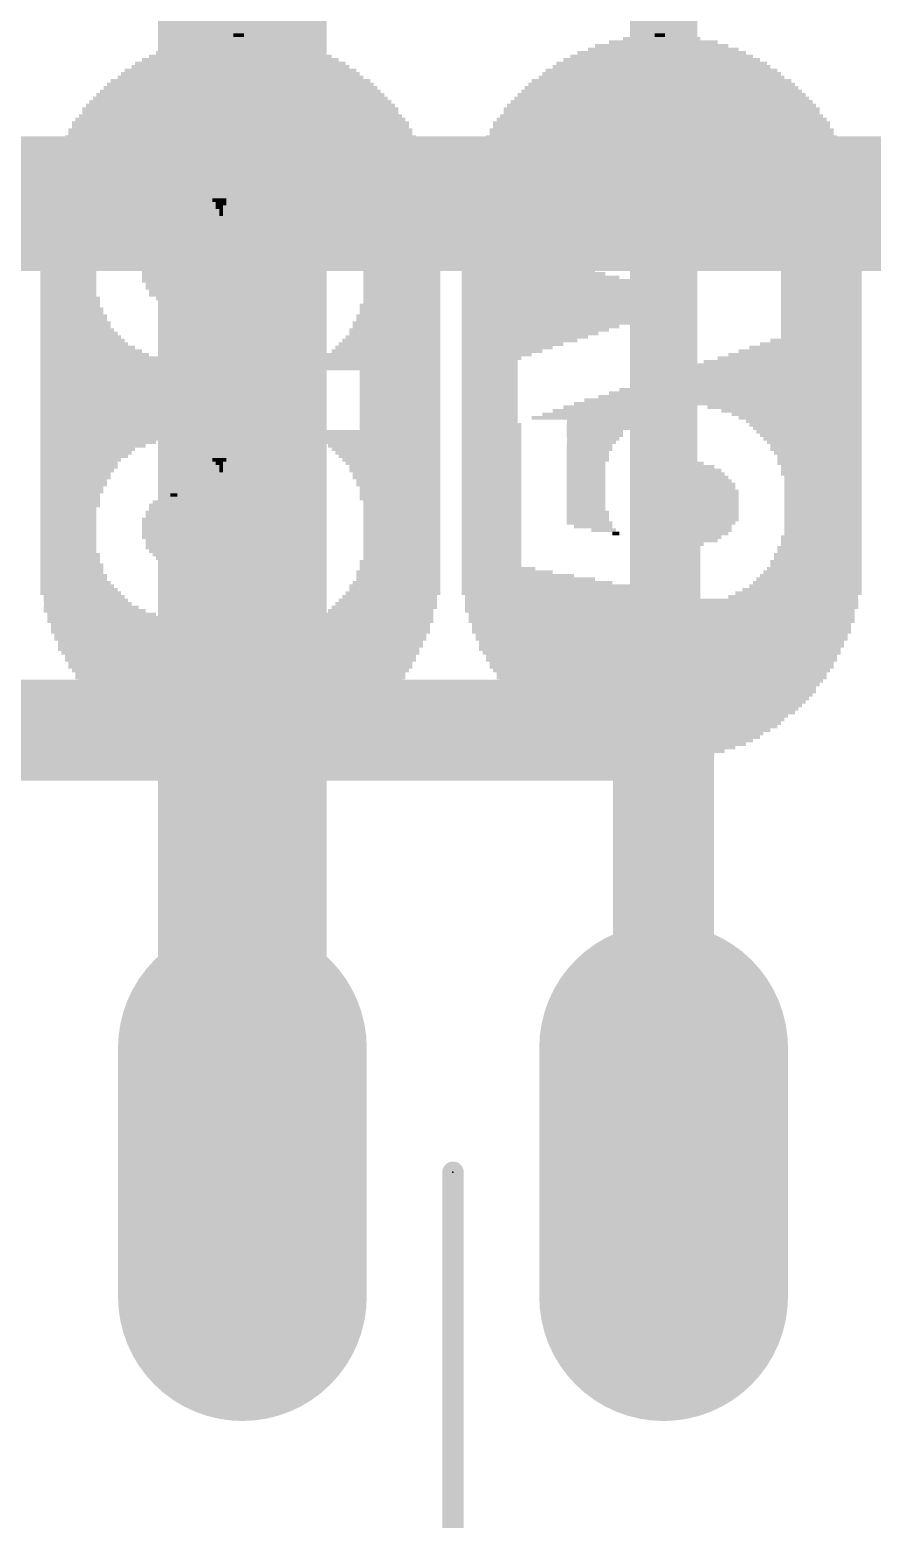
# Model space of a CAD drawing. Extents: x -17.8 to 79, y -18.3 to 67.8.
# Drawn here: x 34.28 to 39.36, y 0.45 to 9.43 of the extents above; entities that cross this region are included whole.
import ezdxf

# ---------------------------------------------------------------- set-up
doc = ezdxf.new("R2010")
doc.units = 0
for name, color, linetype in [('1', 12, 'CONTINUOUS'), ('16', 5, 'CONTINUOUS'), ('17', 110, 'CONTINUOUS'), ('200', 4, 'CONTINUOUS'), ('23', 53, 'CONTINUOUS'), ('47', 53, 'CONTINUOUS')]:
    doc.layers.add(name, color=color, linetype=linetype)

# ---------------------------------------------------------------- blocks, each defined once
blk = doc.blocks.new('LONGP100')
at = {"const_width": 1}
blk.add_lwpolyline([(-0.5, 0), (0.5, 0)], dxfattribs=at)
at = {"const_width": 0.5}
for points in [[(-0.5, 0.25, 1), (-0.5, -0.25)], [(0.5, -0.25, 1), (0.5, 0.25)]]:
    blk.add_lwpolyline(points, format="xyb", dxfattribs=at)
blk = doc.blocks.new('RECT')
blk.add_solid([(-0.5, -0.5), (0.5, -0.5), (-0.5, 0.5), (0.5, 0.5)])

msp = doc.modelspace()

# ---------------------------------------------------------------- linework, layer by layer
at = {"layer": '1'}
for points, const_width in [([(38.1, 12.573), (38.1, 2.54)], 0.4064), ([(35.56, 2.54), (35.56, 9.906)], 1.016)]:
    msp.add_lwpolyline(points, dxfattribs=dict(at, const_width=const_width))
for points, const_width in [([(35.306, 2.54, 1), (35.814, 2.54)], 0.508), ([(37.9984, 2.54, 1), (38.2016, 2.54)], 0.2032)]:
    msp.add_lwpolyline(points, format="xyb", dxfattribs=dict(at, const_width=const_width))
at = {"layer": '16'}
for points, const_width in [([(35.56, 9.906), (35.56, 10.414)], 1.016), ([(41.91, 8.382), (22.098, 8.382)], 0.8128), ([(24.765, 5.207), (38.1, 5.207)], 0.6096), ([(38.1, 5.207), (38.1, 2.54)], 0.6096)]:
    msp.add_lwpolyline(points, dxfattribs=dict(at, const_width=const_width))
for points, const_width in [([(35.306, 9.906, 1), (35.814, 9.906)], 0.508), ([(38.2524, 5.207, 1), (37.9476, 5.207)], 0.3048), ([(38.1, 5.0546, 1), (38.1, 5.3594)], 0.3048), ([(37.9476, 2.54, 1), (38.2524, 2.54)], 0.3048)]:
    msp.add_lwpolyline(points, format="xyb", dxfattribs=dict(at, const_width=const_width))
at = {"layer": '23'}
msp.add_point((36.83, 2.54), dxfattribs=at)
at = {"layer": '47', "const_width": 0.13}
msp.add_lwpolyline([(36.83, 2.54), (36.83, -10.586)], dxfattribs=at)
at = {"layer": '47', "const_width": 0.065}
msp.add_lwpolyline([(36.8625, 2.54, 1), (36.7975, 2.54)], format="xyb", dxfattribs=at)

# ---------------------------------------------------------------- block references
at = {"layer": '17', "xscale": 1.5, "yscale": 1.5, "rotation": 90}
for p in [(35.56, 2.54), (35.56, 2.54), (38.1, 2.54), (38.1, 2.54)]:
    msp.add_blockref('LONGP100', p, dxfattribs=at)
at = {"layer": '200', "yscale": 0.0212}
for p, xscale in [((35.548, 9.3341), 0.8043), ((35.5586, 9.3553), 0.6561), ((35.548, 9.3765), 0.4657), ((35.5374, 9.3976), 0.0635), ((38.0879, 9.3341), 0.8043), ((38.0985, 9.3553), 0.6561), ((38.0879, 9.3765), 0.4656), ((38.0773, 9.3976), 0.0635), ((35.548, 9.2495), 1.1853), ((35.548, 9.2706), 1.1006), ((35.548, 9.2918), 1.016), ((35.5586, 9.313), 0.9101), ((38.0879, 9.2495), 1.1853), ((38.0879, 9.2706), 1.1006), ((38.0879, 9.2918), 1.016), ((38.0985, 9.313), 0.9101), ((35.548, 9.1648), 1.4393), ((35.548, 9.186), 1.3969), ((35.548, 9.2071), 1.3123), ((35.548, 9.2283), 1.27), ((38.0879, 9.1648), 1.4393), ((38.0879, 9.186), 1.3969), ((38.0879, 9.2071), 1.3123), ((38.0879, 9.2283), 1.27), ((35.548, 9.0801), 1.6509), ((35.548, 9.1013), 1.6086), ((35.548, 9.1225), 1.5663), ((35.548, 9.1436), 1.4816), ((38.0879, 9.0801), 1.6509), ((38.0879, 9.1013), 1.6086), ((38.0879, 9.1225), 1.5663), ((38.0879, 9.1436), 1.4816), ((35.548, 8.9743), 1.8626), ((35.548, 8.9955), 1.8203), ((35.548, 9.0166), 1.7779), ((35.548, 9.0378), 1.7356), ((35.548, 9.059), 1.6933), ((38.0879, 8.9743), 1.8626), ((38.0879, 8.9955), 1.8203), ((38.0879, 9.0166), 1.7779), ((38.0879, 9.0378), 1.7356), ((38.0879, 9.059), 1.6933), ((35.548, 8.8896), 1.9896), ((35.548, 8.9108), 1.9473), ((35.548, 8.9531), 1.9049), ((35.548, 8.932), 1.9049), ((38.0879, 8.8896), 1.9896), ((38.0879, 8.9108), 1.9473), ((38.0879, 8.9531), 1.9049), ((38.0879, 8.932), 1.9049), ((35.548, 8.8261), 2.0743), ((35.548, 8.805), 2.0743), ((35.548, 8.8685), 2.0319), ((35.548, 8.8473), 2.0319), ((38.0879, 8.8261), 2.0743), ((38.0879, 8.805), 2.0743), ((38.0879, 8.8685), 2.0319), ((38.0879, 8.8473), 2.0319), ((35.548, 8.7203), 2.2012), ((35.548, 8.7626), 2.1589), ((35.548, 8.7415), 2.1589), ((35.548, 8.7838), 2.1166), ((38.0879, 8.7203), 2.2012), ((38.0879, 8.7626), 2.1589), ((38.0879, 8.7415), 2.1589), ((38.0879, 8.7838), 2.1166), ((35.548, 8.6145), 2.2859), ((35.548, 8.6568), 2.2436), ((35.548, 8.6357), 2.2436), ((35.548, 8.6992), 2.2012), ((35.548, 8.678), 2.2012), ((38.0879, 8.6145), 2.2859), ((38.0879, 8.6568), 2.2436), ((38.0879, 8.6357), 2.2436), ((38.0879, 8.6992), 2.2012), ((38.0879, 8.678), 2.2012), ((35.04, 8.551), 1.3123), ((35.0083, 8.5298), 1.2488), ((35.548, 8.5933), 2.2859), ((35.548, 8.5722), 2.2859), ((36.2994, 8.551), 0.8255), ((36.3417, 8.5298), 0.7408), ((38.0879, 8.551), 2.3282), ((38.0879, 8.5298), 2.3282), ((38.0879, 8.5933), 2.2859), ((38.0879, 8.5722), 2.2859), ((34.6802, 8.4875), 0.635), ((34.659, 8.4663), 0.5926), ((34.6379, 8.4452), 0.5503), ((34.9871, 8.5087), 1.2065), ((35.3893, 8.4875), 0.3175), ((35.4104, 8.4663), 0.2328), ((35.4104, 8.4452), 0.1905), ((36.3629, 8.5087), 0.6985), ((36.3946, 8.4875), 0.6773), ((36.4052, 8.4663), 0.6561), ((36.4158, 8.4452), 0.635), ((37.0614, 8.4875), 0.3175), ((37.0614, 8.4663), 0.3175), ((37.0614, 8.4452), 0.3175), ((37.0719, 8.5087), 0.2963), ((38.2466, 8.5087), 2.0108), ((38.289, 8.4875), 1.9684), ((38.3207, 8.4663), 1.9049), ((38.3525, 8.4452), 1.8414), ((34.5849, 8.3817), 0.4868), ((34.5744, 8.3605), 0.4657), ((34.6167, 8.424), 0.508), ((34.6061, 8.4028), 0.4868), ((35.421, 8.424), 0.127), ((35.421, 8.4028), 0.0847), ((35.4316, 8.3817), 0.0635), ((35.421, 8.3605), 0.0423), ((36.437, 8.424), 0.5926), ((36.437, 8.4028), 0.5926), ((36.4581, 8.3817), 0.5926), ((36.4687, 8.3605), 0.5715), ((37.0508, 8.3817), 0.3387), ((37.0508, 8.3605), 0.3387), ((37.0614, 8.424), 0.3175), ((37.0614, 8.4028), 0.3175), ((38.3842, 8.424), 1.7779), ((38.416, 8.4028), 1.7144), ((38.4583, 8.3817), 1.6721), ((38.49, 8.3605), 1.6086), ((34.5638, 8.3393), 0.4445), ((34.5638, 8.3182), 0.4445), ((34.5532, 8.297), 0.4233), ((34.5426, 8.2758), 0.4022), ((34.5426, 8.2547), 0.4022), ((35.4316, 8.3393), 0.0212), ((35.4316, 8.3182), 0.0212), ((36.4793, 8.3393), 0.5503), ((36.4793, 8.3182), 0.5503), ((36.4899, 8.297), 0.5291), ((36.4899, 8.2758), 0.5291), ((36.5005, 8.2547), 0.508), ((37.0508, 8.3393), 0.3387), ((37.0508, 8.3182), 0.3387), ((37.0508, 8.297), 0.3387), ((37.0508, 8.2758), 0.3387), ((37.0508, 8.2547), 0.3387), ((38.5218, 8.3393), 1.5451), ((38.5535, 8.3182), 1.4816), ((38.5853, 8.297), 1.4181), ((38.617, 8.2758), 1.3546), ((38.6488, 8.2547), 1.2911), ((34.532, 8.2335), 0.381), ((34.532, 8.2123), 0.381), ((34.532, 8.1912), 0.381), ((34.5215, 8.17), 0.3598), ((35.1458, 8.17), 0.127), ((35.7914, 8.17), 0.2752), ((35.7914, 8.1912), 0.1905), ((36.5005, 8.2335), 0.508), ((36.511, 8.2123), 0.4868), ((36.511, 8.1912), 0.4868), ((36.511, 8.17), 0.4868), ((37.0508, 8.2335), 0.3387), ((37.0508, 8.2123), 0.3387), ((37.0508, 8.1912), 0.3387), ((37.0508, 8.17), 0.3387), ((38.6805, 8.2335), 1.2276), ((38.7123, 8.2123), 1.1641), ((38.744, 8.1912), 1.1006), ((38.7758, 8.17), 1.0371), ((34.5109, 8.1065), 0.3387), ((34.5109, 8.0853), 0.3387), ((34.5215, 8.1488), 0.3598), ((34.5215, 8.1277), 0.3598), ((35.1458, 8.1065), 0.2963), ((35.1458, 8.0853), 0.2963), ((35.1458, 8.1277), 0.254), ((35.1458, 8.1488), 0.2117), ((35.7914, 8.0853), 0.4022), ((35.7914, 8.1277), 0.3598), ((35.7914, 8.1065), 0.3598), ((35.7914, 8.1488), 0.3175), ((36.5216, 8.1488), 0.4656), ((36.5216, 8.1277), 0.4656), ((36.5216, 8.1065), 0.4656), ((36.5216, 8.0853), 0.4656), ((37.0508, 8.1488), 0.3387), ((37.0508, 8.1277), 0.3387), ((37.0931, 8.1065), 0.4233), ((37.1249, 8.0853), 0.4868), ((38.8075, 8.1488), 0.9736), ((38.8393, 8.1277), 0.9101), ((38.871, 8.1065), 0.8466), ((38.9028, 8.0853), 0.7831), ((34.5109, 8.0642), 0.3387), ((34.5109, 8.043), 0.3387), ((34.5109, 8.0218), 0.3387), ((34.5109, 8.0007), 0.3387), ((35.1353, 8.0218), 0.3598), ((35.1353, 8.0007), 0.3598), ((35.1458, 8.0642), 0.3387), ((35.1458, 8.043), 0.3387), ((35.7914, 8.0007), 0.4445), ((35.7914, 8.0642), 0.4022), ((35.802, 8.043), 0.4233), ((35.802, 8.0218), 0.4233), ((36.5216, 8.0642), 0.4656), ((36.5216, 8.043), 0.4656), ((36.5216, 8.0218), 0.4656), ((36.5216, 8.0007), 0.4656), ((37.1883, 8.043), 0.6138), ((37.2518, 8.0007), 0.7408), ((37.1566, 8.0642), 0.5503), ((37.2201, 8.0218), 0.6773), ((38.9345, 8.0642), 0.7196), ((38.9663, 8.043), 0.6561), ((38.998, 8.0218), 0.5926), ((39.0298, 8.0007), 0.5292), ((34.5109, 7.9795), 0.3387), ((34.5109, 7.9583), 0.3387), ((34.5109, 7.9372), 0.3387), ((34.5109, 7.916), 0.3387), ((34.5109, 7.8949), 0.3387), ((35.1458, 7.9795), 0.381), ((35.1458, 7.9583), 0.381), ((35.1458, 7.9372), 0.381), ((35.1458, 7.916), 0.381), ((35.1564, 7.8949), 0.3598), ((35.7914, 7.9795), 0.4445), ((35.7914, 7.9583), 0.4445), ((35.7914, 7.9372), 0.4445), ((35.7914, 7.916), 0.4445), ((35.7914, 7.8949), 0.4445), ((36.5216, 7.9795), 0.4656), ((36.5216, 7.9583), 0.4656), ((36.5216, 7.9372), 0.4656), ((36.5216, 7.916), 0.4656), ((36.5216, 7.8949), 0.4656), ((37.3153, 7.9583), 0.8678), ((37.3894, 7.916), 1.016), ((37.2836, 7.9795), 0.8043), ((37.3577, 7.9372), 0.9525), ((37.4212, 7.8949), 1.0795), ((39.0509, 7.9795), 0.4868), ((39.0509, 7.9583), 0.4868), ((39.0509, 7.9372), 0.4868), ((39.0509, 7.916), 0.4868), ((39.0509, 7.8949), 0.4868), ((34.5109, 7.8737), 0.3387), ((34.5109, 7.8525), 0.3387), ((34.5109, 7.8314), 0.3387), ((34.5215, 7.8102), 0.3598), ((35.1564, 7.8737), 0.3598), ((35.4951, 7.8525), 0.9948), ((35.4845, 7.8314), 0.9736), ((35.5057, 7.8102), 0.9313), ((35.7808, 7.8737), 0.4233), ((36.5216, 7.8737), 0.4656), ((36.5216, 7.8525), 0.4656), ((36.5216, 7.8314), 0.4656), ((36.5216, 7.8102), 0.4656), ((37.4529, 7.8737), 1.143), ((37.4847, 7.8525), 1.2065), ((37.5164, 7.8314), 1.2699), ((37.5482, 7.8102), 1.3334), ((39.0509, 7.8737), 0.4868), ((39.0509, 7.8525), 0.4868), ((39.0509, 7.8314), 0.4868), ((39.0509, 7.8102), 0.4868), ((34.532, 7.7467), 0.381), ((34.532, 7.7255), 0.381), ((34.5215, 7.789), 0.3598), ((34.5215, 7.7679), 0.3598), ((35.5057, 7.789), 0.889), ((35.5057, 7.7679), 0.8043), ((35.5268, 7.7255), 0.5926), ((35.5586, 7.7467), 0.6561), ((36.511, 7.7679), 0.4868), ((36.511, 7.7467), 0.4868), ((36.511, 7.7255), 0.4868), ((36.5216, 7.789), 0.4656), ((37.5587, 7.7679), 1.3546), ((37.4952, 7.7255), 1.2276), ((37.5799, 7.789), 1.3969), ((37.527, 7.7467), 1.2911), ((39.0509, 7.789), 0.4868), ((39.0509, 7.7679), 0.4868), ((39.0509, 7.7467), 0.4868), ((39.0509, 7.7255), 0.4868), ((34.5426, 7.7044), 0.4022), ((34.5426, 7.6832), 0.4022), ((34.5532, 7.662), 0.4233), ((34.5532, 7.6409), 0.4233), ((35.4739, 7.7044), 0.4868), ((35.4739, 7.6832), 0.4868), ((35.4739, 7.662), 0.4868), ((35.4739, 7.6409), 0.4868), ((36.4899, 7.662), 0.5291), ((36.4899, 7.6409), 0.5291), ((36.5005, 7.7044), 0.508), ((36.5005, 7.6832), 0.508), ((37.3894, 7.662), 1.016), ((37.4635, 7.7044), 1.1641), ((37.4212, 7.6832), 1.0795), ((37.3577, 7.6409), 0.9525), ((39.0509, 7.7044), 0.4868), ((39.0509, 7.6832), 0.4868), ((39.0509, 7.662), 0.4868), ((39.0509, 7.6409), 0.4868), ((34.5638, 7.6197), 0.4445), ((34.5744, 7.5985), 0.4657), ((34.5849, 7.5774), 0.4868), ((34.5955, 7.5562), 0.508), ((34.6061, 7.535), 0.5291), ((35.4739, 7.6197), 0.4868), ((35.4739, 7.5985), 0.4868), ((35.4739, 7.5774), 0.4868), ((35.4739, 7.5562), 0.4868), ((35.4739, 7.535), 0.4868), ((36.4475, 7.535), 0.6138), ((36.4581, 7.5562), 0.5926), ((36.4687, 7.5774), 0.5715), ((36.4793, 7.6197), 0.5503), ((36.4793, 7.5985), 0.5503), ((37.3259, 7.6197), 0.889), ((37.2942, 7.5985), 0.8255), ((37.2624, 7.5774), 0.762), ((37.1883, 7.535), 0.6138), ((37.2307, 7.5562), 0.6985), ((38.9874, 7.535), 0.6138), ((39.0192, 7.5562), 0.5503), ((39.0509, 7.6197), 0.4868), ((39.0509, 7.5985), 0.4868), ((39.0509, 7.5774), 0.4868), ((34.6273, 7.5139), 0.5715), ((34.6484, 7.4927), 0.6138), ((34.6696, 7.4715), 0.6561), ((34.7014, 7.4504), 0.7196), ((35.4739, 7.5139), 0.4868), ((35.4739, 7.4927), 0.4868), ((35.4739, 7.4715), 0.4868), ((35.4739, 7.4504), 0.4868), ((36.384, 7.4504), 0.7408), ((36.4052, 7.4715), 0.6985), ((36.4264, 7.4927), 0.6561), ((36.437, 7.5139), 0.635), ((37.1566, 7.5139), 0.5503), ((37.1249, 7.4927), 0.4868), ((37.0931, 7.4715), 0.4233), ((37.0614, 7.4504), 0.3598), ((38.8604, 7.4504), 0.8678), ((38.8922, 7.4715), 0.8043), ((38.9239, 7.4927), 0.7408), ((38.9557, 7.5139), 0.6773), ((35.0294, 7.4292), 1.3758), ((35.0294, 7.408), 1.3758), ((35.1247, 7.3657), 1.5663), ((35.548, 7.3869), 2.4129), ((36.3311, 7.408), 0.8466), ((36.3629, 7.4292), 0.7831), ((36.511, 7.3657), 0.4868), ((37.0508, 7.4292), 0.3387), ((37.0508, 7.408), 0.3387), ((37.0508, 7.3869), 0.3387), ((37.0508, 7.3657), 0.3387), ((38.7229, 7.3657), 1.143), ((38.7546, 7.3869), 1.0795), ((38.7864, 7.408), 1.016), ((38.8181, 7.4292), 0.9525), ((35.1247, 7.3445), 1.5663), ((35.1247, 7.3234), 1.5663), ((35.1247, 7.3022), 1.5663), ((35.1247, 7.281), 1.5663), ((36.511, 7.3445), 0.4868), ((36.511, 7.3234), 0.4868), ((36.511, 7.3022), 0.4868), ((36.511, 7.281), 0.4868), ((37.0508, 7.3445), 0.3387), ((37.0508, 7.3234), 0.3387), ((37.0508, 7.3022), 0.3387), ((37.0508, 7.281), 0.3387), ((38.5959, 7.281), 1.3969), ((38.6276, 7.3022), 1.3334), ((38.6594, 7.3234), 1.27), ((38.6911, 7.3445), 1.2065), ((35.1247, 7.2599), 1.5663), ((35.1247, 7.2387), 1.5663), ((35.1247, 7.2175), 1.5663), ((35.1247, 7.1964), 1.5663), ((36.511, 7.2599), 0.4868), ((36.511, 7.2387), 0.4868), ((36.511, 7.2175), 0.4868), ((36.511, 7.1964), 0.4868), ((37.0508, 7.2599), 0.3387), ((37.0508, 7.2387), 0.3387), ((37.0508, 7.2175), 0.3387), ((37.0508, 7.1964), 0.3387), ((38.4583, 7.1964), 1.6721), ((38.5006, 7.2175), 1.5874), ((38.5324, 7.2387), 1.5239), ((38.5641, 7.2599), 1.4604), ((35.1247, 7.1752), 1.5663), ((35.1247, 7.154), 1.5663), ((35.1247, 7.1329), 1.5663), ((35.1247, 7.1117), 1.5663), ((35.1247, 7.0905), 1.5663), ((36.511, 7.1752), 0.4868), ((36.511, 7.154), 0.4868), ((36.511, 7.1329), 0.4868), ((36.511, 7.1117), 0.4868), ((36.511, 7.0905), 0.4868), ((37.0508, 7.1752), 0.3387), ((37.0508, 7.154), 0.3387), ((37.0508, 7.1329), 0.3387), ((37.0508, 7.1117), 0.3387), ((37.0508, 7.0905), 0.3387), ((37.6434, 7.0905), 0.6773), ((37.6963, 7.1117), 0.6561), ((37.7598, 7.1329), 0.6561), ((37.8445, 7.154), 0.6985), ((38.4265, 7.1752), 1.7356), ((38.8287, 7.154), 0.9313), ((38.871, 7.1329), 0.8466), ((38.9028, 7.1117), 0.7831), ((38.9239, 7.0905), 0.7408), ((35.1247, 7.0694), 1.5663), ((35.1247, 7.0482), 1.5663), ((35.1247, 7.0271), 1.5663), ((35.548, 7.0059), 2.4129), ((36.511, 7.0694), 0.4868), ((36.511, 7.0482), 0.4868), ((36.511, 7.0271), 0.4868), ((37.0508, 7.0694), 0.3387), ((37.0614, 7.0482), 0.3598), ((37.0614, 7.0271), 0.3598), ((37.0614, 7.0059), 0.3598), ((37.6857, 7.0059), 0.3387), ((37.7281, 7.0694), 0.4233), ((37.7175, 7.0482), 0.4022), ((37.7069, 7.0271), 0.381), ((38.9451, 7.0694), 0.6985), ((38.9557, 7.0482), 0.6773), ((38.9663, 7.0271), 0.6561), ((38.9769, 7.0059), 0.635), ((34.9659, 6.9636), 1.2488), ((34.659, 6.9212), 0.635), ((34.9977, 6.9847), 1.3123), ((34.6908, 6.9424), 0.6985), ((35.3787, 6.9424), 0.381), ((35.3998, 6.9212), 0.254), ((36.3417, 6.9847), 0.8255), ((36.3735, 6.9636), 0.762), ((36.3946, 6.9424), 0.7196), ((36.4158, 6.9212), 0.6773), ((37.0614, 6.9847), 0.3598), ((37.0614, 6.9636), 0.3598), ((37.0614, 6.9424), 0.3598), ((37.0614, 6.9212), 0.3598), ((37.6857, 6.9847), 0.3387), ((37.6752, 6.9636), 0.3175), ((37.6646, 6.9424), 0.2963), ((37.654, 6.9212), 0.2752), ((38.9874, 6.9847), 0.6138), ((38.998, 6.9636), 0.5926), ((39.0086, 6.9424), 0.5715), ((39.0192, 6.9212), 0.5503), ((34.6273, 6.9001), 0.5715), ((34.6167, 6.8789), 0.5503), ((34.6061, 6.8577), 0.5291), ((34.5849, 6.8366), 0.4868), ((35.4104, 6.9001), 0.1905), ((35.4104, 6.8789), 0.1482), ((35.421, 6.8577), 0.127), ((35.421, 6.8366), 0.0847), ((36.4264, 6.9001), 0.6561), ((36.437, 6.8789), 0.635), ((36.4475, 6.8577), 0.6138), ((36.4581, 6.8366), 0.5926), ((37.0614, 6.9001), 0.3598), ((37.0614, 6.8789), 0.3598), ((37.0614, 6.8577), 0.3598), ((37.0614, 6.8366), 0.3598), ((37.654, 6.9001), 0.2752), ((37.6434, 6.8789), 0.254), ((37.6434, 6.8577), 0.254), ((37.6434, 6.8366), 0.254), ((39.0192, 6.9001), 0.5503), ((39.0298, 6.8789), 0.5292), ((39.0404, 6.8577), 0.508), ((39.0404, 6.8366), 0.508), ((34.5744, 6.8154), 0.4657), ((34.5744, 6.7942), 0.4657), ((34.5638, 6.7731), 0.4445), ((34.5532, 6.7519), 0.4233), ((34.5532, 6.7307), 0.4233), ((35.421, 6.8154), 0.0423), ((35.4316, 6.7942), 0.0212), ((35.4316, 6.7731), 0.0212), ((36.4687, 6.8154), 0.5715), ((36.4793, 6.7942), 0.5503), ((36.4793, 6.7731), 0.5503), ((36.4899, 6.7519), 0.5291), ((36.4899, 6.7307), 0.5291), ((37.0614, 6.8154), 0.3598), ((37.0614, 6.7942), 0.3598), ((37.0614, 6.7731), 0.3598), ((37.0614, 6.7519), 0.3598), ((37.0614, 6.7307), 0.3598), ((37.6328, 6.8154), 0.2328), ((37.6328, 6.7942), 0.2328), ((37.6328, 6.7731), 0.2328), ((37.6328, 6.7519), 0.2328), ((37.6328, 6.7307), 0.2328), ((38.2784, 6.7307), 0.4233), ((38.2784, 6.7519), 0.381), ((38.2784, 6.7731), 0.3387), ((38.2784, 6.7942), 0.254), ((38.2678, 6.8154), 0.1482), ((39.0404, 6.8154), 0.508), ((39.0509, 6.7942), 0.4868), ((39.0509, 6.7731), 0.4868), ((39.0509, 6.7519), 0.4868), ((39.0615, 6.7307), 0.4657), ((34.5426, 6.7096), 0.4022), ((34.5426, 6.6884), 0.4022), ((34.532, 6.6672), 0.381), ((34.532, 6.6461), 0.381), ((35.7914, 6.6461), 0.1482), ((36.5005, 6.7096), 0.508), ((36.5005, 6.6884), 0.508), ((36.511, 6.6672), 0.4868), ((36.511, 6.6461), 0.4868), ((37.0614, 6.7096), 0.3598), ((37.0614, 6.6884), 0.3598), ((37.0614, 6.6672), 0.3598), ((37.0614, 6.6461), 0.3598), ((37.6328, 6.7096), 0.2328), ((37.6328, 6.6884), 0.2328), ((37.6328, 6.6672), 0.2328), ((37.6328, 6.6461), 0.2328), ((38.2784, 6.6461), 0.5503), ((38.2784, 6.6884), 0.508), ((38.2784, 6.6672), 0.508), ((38.2784, 6.7096), 0.4656), ((39.0615, 6.7096), 0.4657), ((39.0615, 6.6884), 0.4657), ((39.0615, 6.6672), 0.4657), ((39.0615, 6.6461), 0.4657), ((34.5215, 6.6249), 0.3598), ((34.5215, 6.6037), 0.3598), ((34.5215, 6.5826), 0.3598), ((34.5215, 6.5614), 0.3598), ((35.1353, 6.5614), 0.2752), ((35.1353, 6.5826), 0.2328), ((35.1458, 6.6037), 0.1693), ((35.1458, 6.6249), 0.0423), ((35.7914, 6.5614), 0.3598), ((35.7914, 6.5826), 0.3175), ((35.7914, 6.6037), 0.2752), ((35.7914, 6.6249), 0.2328), ((36.511, 6.6249), 0.4868), ((36.511, 6.6037), 0.4868), ((36.5216, 6.5826), 0.4656), ((36.5216, 6.5614), 0.4656), ((37.0614, 6.6249), 0.3598), ((37.0614, 6.6037), 0.3598), ((37.0614, 6.5826), 0.3598), ((37.0614, 6.5614), 0.3598), ((37.6328, 6.6249), 0.2328), ((37.6328, 6.6037), 0.2328), ((37.6328, 6.5826), 0.2328), ((37.6328, 6.5614), 0.2328), ((38.2784, 6.6249), 0.5503), ((38.2784, 6.6037), 0.5503), ((38.2784, 6.5826), 0.5503), ((38.2784, 6.5614), 0.5503), ((39.0615, 6.6249), 0.4657), ((39.0615, 6.6037), 0.4657), ((39.0615, 6.5826), 0.4657), ((39.0615, 6.5614), 0.4657), ((34.5109, 6.5402), 0.3387), ((34.5109, 6.5191), 0.3387), ((34.5109, 6.4979), 0.3387), ((34.5109, 6.4767), 0.3387), ((35.1353, 6.4767), 0.3598), ((35.1458, 6.4979), 0.3387), ((35.1353, 6.5191), 0.3175), ((35.1458, 6.5402), 0.2963), ((35.7914, 6.5191), 0.4022), ((35.802, 6.4979), 0.4233), ((35.802, 6.4767), 0.4233), ((35.802, 6.5402), 0.381), ((36.5216, 6.5402), 0.4656), ((36.5216, 6.5191), 0.4656), ((36.5216, 6.4979), 0.4656), ((36.5216, 6.4767), 0.4656), ((37.0614, 6.5402), 0.3598), ((37.0614, 6.5191), 0.3598), ((37.0614, 6.4979), 0.3598), ((37.0614, 6.4767), 0.3598), ((37.6328, 6.5402), 0.2328), ((37.6434, 6.5191), 0.254), ((37.6434, 6.4979), 0.254), ((37.6434, 6.4767), 0.254), ((38.2784, 6.5402), 0.5503), ((38.2784, 6.5191), 0.5503), ((38.2784, 6.4979), 0.5503), ((38.2784, 6.4767), 0.5503), ((39.0615, 6.5402), 0.4657), ((39.0615, 6.5191), 0.4657), ((39.0615, 6.4979), 0.4657), ((39.0615, 6.4767), 0.4657), ((34.5109, 6.4556), 0.3387), ((34.5109, 6.4344), 0.3387), ((34.5109, 6.4132), 0.3387), ((34.5109, 6.3921), 0.3387), ((34.5109, 6.3709), 0.3387), ((35.1458, 6.4344), 0.381), ((35.1458, 6.4132), 0.381), ((35.1458, 6.3921), 0.381), ((35.1458, 6.3709), 0.381), ((35.1353, 6.4556), 0.3598), ((35.7914, 6.4556), 0.4445), ((35.7914, 6.4344), 0.4445), ((35.7914, 6.4132), 0.4445), ((35.7914, 6.3921), 0.4445), ((35.7914, 6.3709), 0.4445), ((36.5216, 6.4556), 0.4656), ((36.5216, 6.4344), 0.4656), ((36.5216, 6.4132), 0.4656), ((36.5216, 6.3921), 0.4656), ((36.5216, 6.3709), 0.4656), ((37.0614, 6.4556), 0.3598), ((37.0614, 6.4344), 0.3598), ((37.0614, 6.4132), 0.3598), ((37.0614, 6.3921), 0.3598), ((37.0614, 6.3709), 0.3598), ((37.654, 6.4556), 0.2752), ((37.6752, 6.4344), 0.2328), ((37.7387, 6.4132), 0.1482), ((37.8127, 6.3921), 0.0423), ((38.2784, 6.4556), 0.508), ((38.2678, 6.4344), 0.4868), ((38.2784, 6.4132), 0.4656), ((38.2784, 6.3921), 0.4233), ((38.2678, 6.3709), 0.3598), ((39.0509, 6.3709), 0.4868), ((39.0615, 6.4556), 0.4657), ((39.0615, 6.4344), 0.4657), ((39.0615, 6.4132), 0.4657), ((39.0615, 6.3921), 0.4657), ((34.5109, 6.3497), 0.3387), ((34.5109, 6.3286), 0.3387), ((34.5109, 6.3074), 0.3387), ((34.5109, 6.2862), 0.3387), ((35.1564, 6.3497), 0.3598), ((35.1564, 6.3286), 0.3598), ((35.1564, 6.3074), 0.3598), ((35.4951, 6.2862), 0.9948), ((35.7914, 6.3497), 0.4445), ((35.7914, 6.3286), 0.4445), ((35.7808, 6.3074), 0.4233), ((36.5216, 6.3497), 0.4656), ((36.5216, 6.3286), 0.4656), ((36.5216, 6.3074), 0.4656), ((36.5216, 6.2862), 0.4656), ((37.0614, 6.3497), 0.3598), ((37.0614, 6.3286), 0.3598), ((37.0614, 6.3074), 0.3598), ((37.0614, 6.2862), 0.3598), ((38.2678, 6.3497), 0.3175), ((38.2255, 6.3074), 0.1905), ((38.2255, 6.2862), 0.1905), ((38.2361, 6.3286), 0.2117), ((39.0404, 6.3074), 0.508), ((39.0404, 6.2862), 0.508), ((39.0509, 6.3497), 0.4868), ((39.0509, 6.3286), 0.4868), ((34.532, 6.2016), 0.381), ((34.5215, 6.2651), 0.3598), ((34.5215, 6.2439), 0.3598), ((34.5215, 6.2228), 0.3598), ((35.4951, 6.2651), 0.9525), ((35.4951, 6.2439), 0.9101), ((35.5057, 6.2228), 0.8466), ((35.5162, 6.2016), 0.7408), ((36.511, 6.2228), 0.4868), ((36.511, 6.2016), 0.4868), ((36.5216, 6.2651), 0.4656), ((36.5216, 6.2439), 0.4656), ((37.0614, 6.2651), 0.3598), ((37.0614, 6.2439), 0.3598), ((37.0614, 6.2228), 0.3598), ((37.0614, 6.2016), 0.3598), ((38.2255, 6.2651), 0.1905), ((38.2255, 6.2439), 0.1905), ((38.2255, 6.2228), 0.1905), ((38.2255, 6.2016), 0.1905), ((39.0192, 6.2228), 0.5503), ((39.0192, 6.2016), 0.5503), ((39.0298, 6.2651), 0.5292), ((39.0298, 6.2439), 0.5292), ((34.532, 6.1804), 0.381), ((34.532, 6.1593), 0.381), ((34.5426, 6.1381), 0.4022), ((34.5426, 6.1169), 0.4022), ((35.5374, 6.1804), 0.6138), ((35.4739, 6.1381), 0.4868), ((35.4739, 6.1169), 0.4868), ((35.4951, 6.1593), 0.5291), ((36.5005, 6.1593), 0.508), ((36.5005, 6.1381), 0.508), ((36.5005, 6.1169), 0.508), ((36.511, 6.1804), 0.4868), ((37.1037, 6.1804), 0.4445), ((37.1566, 6.1593), 0.5503), ((37.2201, 6.1381), 0.6773), ((37.2836, 6.1169), 0.8043), ((38.2255, 6.1804), 0.1905), ((38.2255, 6.1593), 0.1905), ((38.2255, 6.1381), 0.1905), ((38.2255, 6.1169), 0.1905), ((38.9769, 6.1169), 0.635), ((38.9874, 6.1381), 0.6138), ((38.998, 6.1593), 0.5926), ((39.0086, 6.1804), 0.5715), ((34.5532, 6.0958), 0.4233), ((34.5638, 6.0746), 0.4445), ((34.5744, 6.0534), 0.4657), ((34.5849, 6.0323), 0.4868), ((34.6061, 6.0111), 0.4868), ((35.4739, 6.0958), 0.4868), ((35.4739, 6.0746), 0.4868), ((35.4739, 6.0534), 0.4868), ((35.4739, 6.0323), 0.4868), ((35.4739, 6.0111), 0.4868), ((36.4475, 6.0111), 0.5715), ((36.4687, 6.0323), 0.5715), ((36.4793, 6.0746), 0.5503), ((36.4793, 6.0534), 0.5503), ((36.4899, 6.0958), 0.5291), ((37.4529, 6.0534), 1.143), ((37.3365, 6.0958), 0.9101), ((37.4, 6.0746), 1.0371), ((37.6011, 6.0323), 1.4393), ((37.6117, 6.0111), 1.4181), ((38.2255, 6.0958), 0.1905), ((38.2255, 6.0746), 0.1905), ((38.2255, 6.0534), 0.1905), ((38.8816, 6.0111), 0.7831), ((38.9134, 6.0323), 0.762), ((38.9345, 6.0534), 0.7196), ((38.9557, 6.0746), 0.6773), ((38.9663, 6.0958), 0.6561), ((34.6167, 5.9899), 0.508), ((34.6273, 5.9688), 0.5291), ((34.6484, 5.9476), 0.5715), ((34.6696, 5.9264), 0.6138), ((35.4739, 5.9899), 0.4868), ((35.4739, 5.9688), 0.4868), ((35.4739, 5.9476), 0.4868), ((35.4739, 5.9264), 0.4868), ((36.3946, 5.9264), 0.635), ((36.4158, 5.9476), 0.635), ((36.4264, 5.9688), 0.6138), ((36.437, 5.9899), 0.5926), ((38.0879, 5.9899), 2.3706), ((38.0879, 5.9688), 2.3706), ((38.0879, 5.9476), 2.3706), ((38.0773, 5.9264), 2.3494), ((34.7119, 5.9053), 0.6561), ((34.7543, 5.8841), 0.7408), ((35.0506, 5.8629), 1.3334), ((35.0612, 5.8418), 1.3123), ((35.4739, 5.9053), 0.4868), ((35.4739, 5.8841), 0.4868), ((36.257, 5.8418), 0.8678), ((36.3205, 5.8629), 0.7831), ((36.3523, 5.8841), 0.7196), ((36.3735, 5.9053), 0.6773), ((38.0879, 5.9053), 2.3282), ((38.0879, 5.8841), 2.3282), ((38.0879, 5.8629), 2.3282), ((38.0879, 5.8418), 2.2859), ((35.548, 5.8206), 2.2859), ((35.548, 5.7994), 2.2859), ((35.548, 5.7783), 2.2436), ((35.548, 5.7571), 2.2436), ((38.0879, 5.8206), 2.2859), ((38.0879, 5.7994), 2.2859), ((38.0879, 5.7783), 2.2436), ((38.0879, 5.7571), 2.2436), ((35.548, 5.7359), 2.2012), ((35.548, 5.7148), 2.2012), ((35.5374, 5.6936), 2.1801), ((35.548, 5.6724), 2.1589), ((35.548, 5.6513), 2.1166), ((38.0879, 5.7359), 2.2012), ((38.0879, 5.7148), 2.2012), ((38.0773, 5.6936), 2.1801), ((38.0879, 5.6724), 2.1589), ((38.0879, 5.6513), 2.1166), ((35.548, 5.6301), 2.1166), ((35.548, 5.6089), 2.0743), ((35.548, 5.5878), 2.0743), ((35.548, 5.5666), 2.0319), ((38.0879, 5.6301), 2.1166), ((38.0879, 5.6089), 2.0743), ((38.0879, 5.5878), 2.0743), ((38.0879, 5.5666), 2.0319), ((35.548, 5.5454), 1.9896), ((35.548, 5.5243), 1.9896), ((35.548, 5.5031), 1.9473), ((35.548, 5.4819), 1.9049), ((38.0879, 5.5454), 1.9896), ((38.0879, 5.5243), 1.9896), ((38.0879, 5.5031), 1.9473), ((38.0879, 5.4819), 1.9049), ((35.548, 5.4608), 1.8626), ((35.548, 5.4396), 1.8626), ((35.548, 5.4184), 1.8203), ((35.548, 5.3973), 1.7779), ((38.0879, 5.4608), 1.8626), ((38.0879, 5.4396), 1.8626), ((38.0879, 5.4184), 1.8203), ((38.0879, 5.3973), 1.7779), ((35.548, 5.3761), 1.7356), ((35.548, 5.355), 1.6933), ((35.548, 5.3338), 1.6509), ((35.548, 5.3126), 1.6086), ((35.5374, 5.2915), 1.5451), ((38.0879, 5.3761), 1.7356), ((38.0879, 5.355), 1.6933), ((38.0879, 5.3338), 1.6509), ((38.0879, 5.3126), 1.6086), ((38.0773, 5.2915), 1.5451), ((35.548, 5.2703), 1.4816), ((35.548, 5.2491), 1.4393), ((35.548, 5.228), 1.3969), ((35.548, 5.2068), 1.3123), ((38.0879, 5.2703), 1.4816), ((38.0879, 5.2491), 1.4393), ((38.0879, 5.228), 1.3969), ((38.0879, 5.2068), 1.3123), ((35.548, 5.1856), 1.2276), ((35.548, 5.1645), 1.1853), ((35.548, 5.1433), 1.1006), ((35.548, 5.1221), 1.016), ((38.0879, 5.1856), 1.2276), ((38.0879, 5.1645), 1.1853), ((38.0879, 5.1433), 1.1006), ((38.0879, 5.1221), 1.016), ((35.548, 5.101), 0.889), ((35.548, 5.0798), 0.762), ((35.548, 5.0586), 0.635), ((35.548, 5.0375), 0.4657), ((38.0879, 5.101), 0.889), ((38.0879, 5.0798), 0.762), ((38.0879, 5.0586), 0.635), ((38.0879, 5.0375), 0.4656)]:
    msp.add_blockref('RECT', p, dxfattribs=dict(at, xscale=xscale))

doc.saveas('drawing.dxf')
